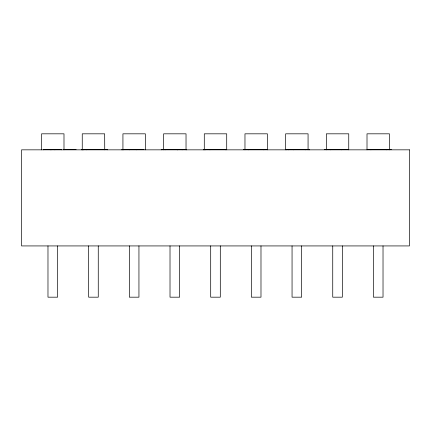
<?xml version="1.0" encoding="UTF-8"?>
<svg xmlns="http://www.w3.org/2000/svg" width="431" height="431" viewBox="0 0 431 431"><rect width="100%" height="100%" fill="white"/><g stroke="black" fill="none" stroke-linecap="round" stroke-linejoin="round"><path stroke-width="0.65" d="M63.395 149.433L76.136 149.433M144.067 149.433L121.854 149.433L121.854 149.837M225.472 149.433L203.701 149.433L203.701 149.837M243.337 149.433L267.048 149.433M324.317 149.433L348.124 149.433M367.751 149.433L391.461 149.433M389.43 149.837L389.43 133.82L367.007 133.82L367.007 149.837M386.402 149.433L386.402 149.837M383.024 245.929L383.024 297.18L373.413 297.18L373.413 245.929M370.919 149.433L370.919 149.837M348.749 149.837L348.749 133.82L326.326 133.82L326.326 149.837M342.343 245.929L342.343 297.18L332.737 297.18L332.737 245.929M341.648 149.433L341.648 149.837M330.502 149.433L330.502 149.837M309.544 149.837L309.544 149.433L286.351 149.433L286.351 149.837M308.068 149.837L308.068 133.82L285.651 133.82L285.651 149.837M305.25 149.433L305.25 149.837M301.662 245.929L301.662 297.18L292.056 297.18L292.056 245.929M293.737 149.433L293.737 149.837M288.511 149.433L288.511 149.837M267.392 149.837L267.392 133.82L244.97 133.82L244.97 149.837M263.88 149.433L263.88 149.837M260.987 245.929L260.987 297.18L251.375 297.18L251.375 245.929M248.369 149.433L248.369 149.837M226.711 149.837L226.711 133.82L204.289 133.82L204.289 149.837M225.251 149.433L225.251 149.837M220.306 245.929L220.306 297.18L210.694 297.18L210.694 245.929M209.935 149.433L209.935 149.837M205.199 149.433L205.199 149.837M204.046 149.433L204.046 149.837M186.467 149.837L186.467 149.433L161.259 149.433L161.259 149.837M186.03 149.837L186.03 133.82L163.608 133.82L163.608 149.837M182.119 149.433L182.119 149.837M179.625 245.929L179.625 297.18L170.013 297.18L170.013 245.929M177.604 149.433L177.604 149.837M177.41 149.433L177.41 149.837M165.084 149.433L165.084 149.837M145.349 149.837L145.349 133.82L122.932 133.82L122.932 149.837M138.944 245.929L138.944 297.18L129.338 297.18L129.338 245.929M136.605 149.433L136.605 149.837M129.316 149.433L129.316 149.837M123.153 149.433L123.153 149.837M122.857 149.433L122.857 149.837M107.605 149.837L107.605 149.433L81.459 149.433L81.459 149.837M104.733 149.837L104.674 133.82L82.251 133.82L82.251 149.837M98.263 245.929L98.263 297.18L88.657 297.18L88.657 245.929M86.766 149.433L86.766 149.837M83.205 149.433L83.205 149.837M82.935 149.433L82.935 149.837M82.176 149.433L82.176 149.837M63.993 149.837L63.993 133.82L41.57 133.82L41.57 149.837M61.358 149.837L61.358 149.433L43.542 149.433L43.542 149.837M57.587 245.929L57.587 297.18L47.976 297.18L47.976 245.929M54.882 149.433L54.882 149.837M51.073 149.433L51.073 149.837M50.168 149.433L50.168 149.837M409.45 149.837L21.55 149.837L21.55 245.929L409.45 245.929L409.45 149.837"/></g></svg>
